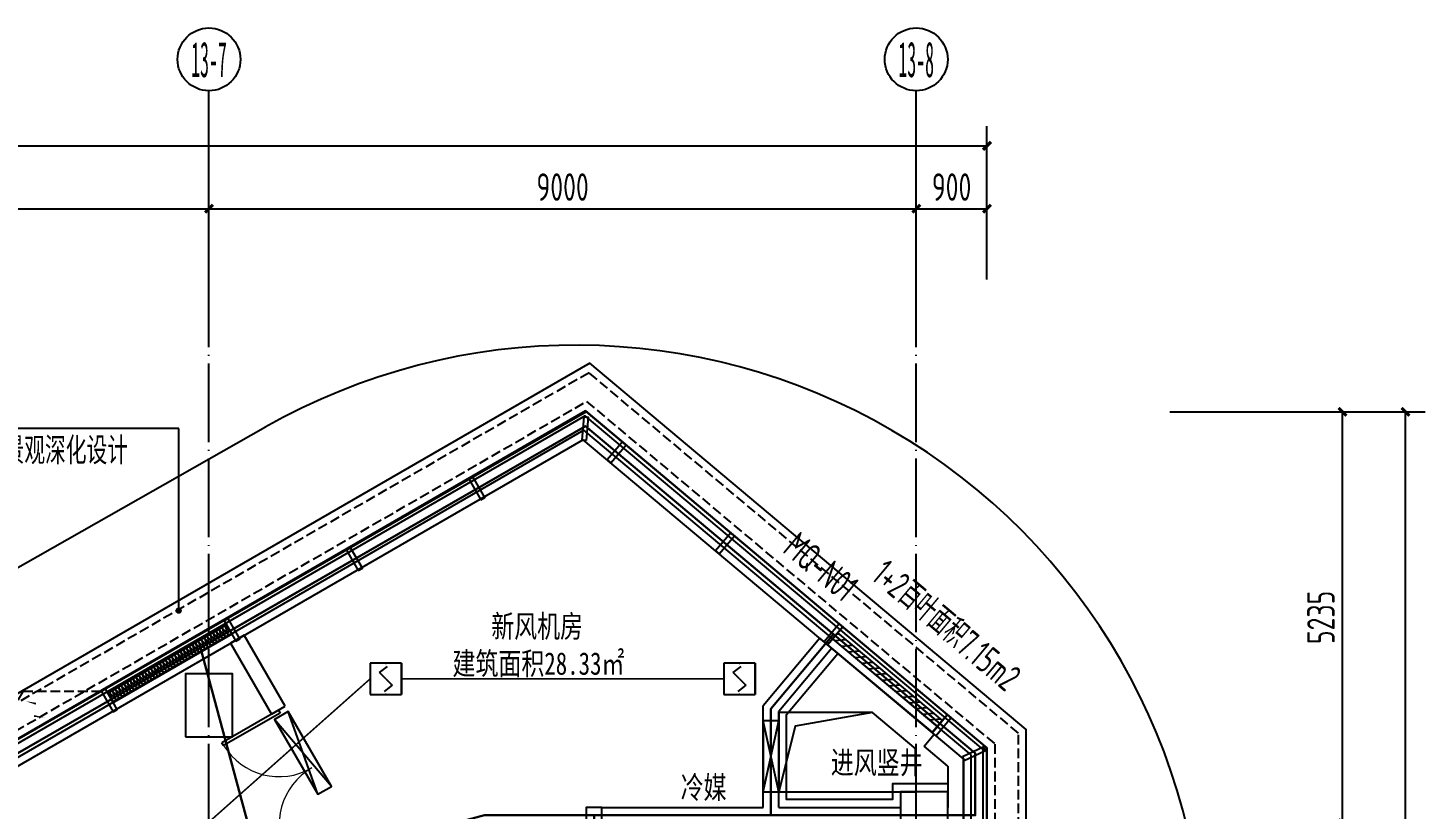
# Model space of a CAD drawing. Extents: x -1262219 to 73468, y -207485 to 163917.
# Drawn here: x -634179 to -616400, y 18179 to 28120 of the extents above; entities that cross this region are included whole.
import ezdxf
from ezdxf.enums import TextEntityAlignment as Align

# ---------------------------------------------------------------- set-up
doc = ezdxf.new("R2010")
doc.units = 0
doc.header["$LTSCALE"] = 500
doc.header["$MEASUREMENT"] = 0
for name, pattern in [('13#楼幕墙$0$DASH', [0.35, 0.25, -0.1]), ('X-104 13#平面$0$ACAD_ISO05W100', [34, 24, -3, 0.5, -3, 0.5, -3]), ('X-104 13#平面$0$DASH', [0.35, 0.25, -0.1]), ('X-104 13#平面$0$DOTE', [2.42, 2, -0.2, 0.02, -0.2])]:
    doc.linetypes.add(name, pattern=pattern)
doc.layers.get('0').update_dxf_attribs({"linetype": 'CONTINUOUS'})
doc.layers.get('Defpoints').update_dxf_attribs({"linetype": 'CONTINUOUS'})
for name, color, linetype in [('13#楼幕墙$0$A-C_幕墙龙骨', 133, 'CONTINUOUS'), ('13#楼幕墙$0$A-C_玻璃幕墙', 140, 'CONTINUOUS'), ('13#楼幕墙$0$A-C_窗', 140, 'CONTINUOUS'), ('AXIS_TEXT', 7, 'CONTINUOUS'), ('EQUIP-消防', 3, 'CONTINUOUS'), ('WIRE-消防', 4, 'TG_FS'), ('X-104 13#平面$0$01-标注_符号', 200, 'CONTINUOUS'), ('X-104 13#平面$0$01-标注_轴线坐标', 132, 'CONTINUOUS'), ('X-104 13#平面$0$02-TEXT_房间', 7, 'CONTINUOUS'), ('X-104 13#平面$0$02-TEXT_标注', 130, 'CONTINUOUS'), ('X-104 13#平面$0$02-TEXT_轴号', 7, 'CONTINUOUS'), ('X-104 13#平面$0$A-O_散水', 134, 'CONTINUOUS'), ('X-104 13#平面$0$A-SUR_保温', 222, 'CONTINUOUS'), ('X-104 13#平面$0$A-TECH_暖通', 6, 'CONTINUOUS'), ('X-104 13#平面$0$A-TECH_结构', 21, 'CONTINUOUS'), ('X-104 13#平面$0$A_AXIS-轴线', 36, 'X-104 13#平面$0$DOTE'), ('X-104 13#平面$0$A_STR-砌块墙', 121, 'CONTINUOUS'), ('X-104 13#平面$0$A_STR-砼柱', 51, 'CONTINUOUS'), ('X-104 13#平面$0$DOOR_FIRE', 220, 'CONTINUOUS'), ('X-104 13#平面$0$M-道路 边线', 151, 'CONTINUOUS')]:
    doc.layers.add(name, color=color, linetype=linetype)
doc.layers.add('X-104 13#平面$0$000套内', color=226, linetype='CONTINUOUS', lineweight=30, plot=False)
doc.layers.add('X-104 13#平面$0$04-不打印_辅助线', color=165, linetype='CONTINUOUS', plot=False)
doc.styles.add('_TEL_DIM', font='SIMPLEX', dxfattribs={"width": 0.8, "height": 3.5, "bigfont": 'JD'})
doc.styles.add('COMPLEX', font='COMPLEX')
doc.styles.add('TG_LINETYPE', font='SIMPLEX', dxfattribs={"width": 0.8, "height": 3, "bigfont": 'HZTXT'})
doc.styles.add('X-104 13#平面$0$_TCH_AXIS', font='STXIHEI.TTF', dxfattribs={"width": 0.75})
doc.styles.add('X-104 13#平面$0$_TCH_DIM', font='ros1.shx', dxfattribs={"width": 0.8, "bigfont": 'jd.shx'})
doc.styles.add('X-104 13#平面$0$_TCH_DIM_T3', font='ros1.shx', dxfattribs={"width": 0.8, "bigfont": 'jd.shx'})
doc.styles.add('X-104 13#平面$0$_TCH_SPACE', font='STXIHEI.TTF', dxfattribs={"width": 0.75, "height": 5})
doc.styles.add('X-104 13#平面$0$Standard', font='ros1.shx', dxfattribs={"width": 0.75, "bigfont": 'jd.shx'})
doc.linetypes.add('TG_FS', pattern='A,2,-0.6,["FS",TG_LINETYPE,S=0.1,R=0,X=-0.5,Y=-0.15],0', length=2.6)
doc.dimstyles.new('X-104 13#平面$0$_TCH_ARCH&&100', dxfattribs={"dimtxt": 350, "dimasz": 100, "dimexe": 250, "dimexo": 300, "dimgap": 100, "dimtad": 1, "dimdec": 0, "dimzin": 0, "dimdsep": 46, "dimtxsty": 'X-104 13#平面$0$_TCH_DIM_T3', "dimblk": 'X-104 13#平面$0$_ArchTick', "dimcen": 0.09, "dimclrt": 7, "dimazin": 2, "dimtfac": 1, "dimtdec": 0, "dimtix": 1, "dimtmove": 2, "dimatfit": 3, "dimfxl": 0, "dimtolj": 1, "dimtzin": 0, "dimarcsym": 0})

# ---------------------------------------------------------------- blocks, each defined once
blk = doc.blocks.new('_AXISO')
blk.add_circle((0, 0), 0.5)
at = {"layer": 'AXIS_TEXT', "style": 'COMPLEX', "width": 1.041667}
blk.add_attdef('A', text='', height=0.56, dxfattribs=at).set_placement((-0.25, -0.28), (0.25, -0.28), align=Align.FIT)
blk = doc.blocks.new('X-104 13#平面$0$_ArchTick')
at = {"color": 0, "linetype": 'ByBlock', "const_width": 0.4}
blk.add_lwpolyline([(-0.5, -0.5), (0.5, 0.5)], dxfattribs=at)
blk = doc.blocks.new('*D179')
at = {"layer": 'Defpoints', "color": 0}
for p in [(58400, 26620), (-900, 24620), (58400, 24620)]:
    blk.add_point(p, dxfattribs=at)
at = {"layer": 'X-104 13#平面$0$01-标注_轴线坐标', "color": 0, "lineweight": -2}
for p, q in [((-900, 24920), (-900, 26870)), ((58400, 24920), (58400, 26870)), ((-900, 26620), (58400, 26620))]:
    blk.add_line(p, q, dxfattribs=at)
at = {"layer": 'X-104 13#平面$0$01-标注_轴线坐标', "color": 0, "lineweight": -2, "xscale": 100, "yscale": 100, "zscale": 100, "rotation": 180}
blk.add_blockref('X-104 13#平面$0$_ArchTick', (-900, 26620), dxfattribs=at)
at = {"layer": 'X-104 13#平面$0$01-标注_轴线坐标', "color": 0, "lineweight": -2, "xscale": 100, "yscale": 100, "zscale": 100}
blk.add_blockref('X-104 13#平面$0$_ArchTick', (58400, 26620), dxfattribs=at)
at = {"layer": 'X-104 13#平面$0$01-标注_轴线坐标', "color": 7, "insert": (28750, 26895), "char_height": 350, "attachment_point": 5, "style": 'X-104 13#平面$0$_TCH_DIM_T3'}
blk.add_mtext('\\A1;59300', dxfattribs=at)
blk = doc.blocks.new('*D186')
at = {"layer": 'Defpoints', "color": 0}
for p in [(48500, 25820), (39500, 24620), (48500, 24620)]:
    blk.add_point(p, dxfattribs=at)
at = {"layer": 'X-104 13#平面$0$01-标注_轴线坐标', "color": 0, "lineweight": -2}
for p, q in [((39500, 24920), (39500, 26070)), ((48500, 24920), (48500, 26070)), ((39500, 25820), (48500, 25820))]:
    blk.add_line(p, q, dxfattribs=at)
at = {"layer": 'X-104 13#平面$0$01-标注_轴线坐标', "color": 0, "lineweight": -2, "xscale": 100, "yscale": 100, "zscale": 100, "rotation": 180}
blk.add_blockref('X-104 13#平面$0$_ArchTick', (39500, 25820), dxfattribs=at)
at = {"layer": 'X-104 13#平面$0$01-标注_轴线坐标', "color": 0, "lineweight": -2, "xscale": 100, "yscale": 100, "zscale": 100}
blk.add_blockref('X-104 13#平面$0$_ArchTick', (48500, 25820), dxfattribs=at)
at = {"layer": 'X-104 13#平面$0$01-标注_轴线坐标', "color": 7, "insert": (44000, 26095), "char_height": 350, "attachment_point": 5, "style": 'X-104 13#平面$0$_TCH_DIM_T3'}
blk.add_mtext('\\A1;9000', dxfattribs=at)
blk = doc.blocks.new('*D187')
at = {"layer": 'Defpoints', "color": 0}
for p in [(57500, 25820), (48500, 24620), (57500, 24620)]:
    blk.add_point(p, dxfattribs=at)
at = {"layer": 'X-104 13#平面$0$01-标注_轴线坐标', "color": 0, "lineweight": -2}
for p, q in [((48500, 24920), (48500, 26070)), ((57500, 24920), (57500, 26070)), ((48500, 25820), (57500, 25820))]:
    blk.add_line(p, q, dxfattribs=at)
at = {"layer": 'X-104 13#平面$0$01-标注_轴线坐标', "color": 0, "lineweight": -2, "xscale": 100, "yscale": 100, "zscale": 100, "rotation": 180}
blk.add_blockref('X-104 13#平面$0$_ArchTick', (48500, 25820), dxfattribs=at)
at = {"layer": 'X-104 13#平面$0$01-标注_轴线坐标', "color": 0, "lineweight": -2, "xscale": 100, "yscale": 100, "zscale": 100}
blk.add_blockref('X-104 13#平面$0$_ArchTick', (57500, 25820), dxfattribs=at)
at = {"layer": 'X-104 13#平面$0$01-标注_轴线坐标', "color": 7, "insert": (53000, 26095), "char_height": 350, "attachment_point": 5, "style": 'X-104 13#平面$0$_TCH_DIM_T3'}
blk.add_mtext('\\A1;9000', dxfattribs=at)
blk = doc.blocks.new('*D188')
at = {"layer": 'Defpoints', "color": 0}
for p in [(58400, 25820), (57500, 24620), (58400, 24620)]:
    blk.add_point(p, dxfattribs=at)
at = {"layer": 'X-104 13#平面$0$01-标注_轴线坐标', "color": 0, "lineweight": -2}
for p, q in [((57500, 24920), (57500, 26070)), ((58400, 24920), (58400, 26070)), ((57500, 25820), (58400, 25820))]:
    blk.add_line(p, q, dxfattribs=at)
at = {"layer": 'X-104 13#平面$0$01-标注_轴线坐标', "color": 0, "lineweight": -2, "xscale": 100, "yscale": 100, "zscale": 100, "rotation": 180}
blk.add_blockref('X-104 13#平面$0$_ArchTick', (57500, 25820), dxfattribs=at)
at = {"layer": 'X-104 13#平面$0$01-标注_轴线坐标', "color": 0, "lineweight": -2, "xscale": 100, "yscale": 100, "zscale": 100}
blk.add_blockref('X-104 13#平面$0$_ArchTick', (58400, 25820), dxfattribs=at)
at = {"layer": 'X-104 13#平面$0$01-标注_轴线坐标', "color": 7, "insert": (57950, 26095), "char_height": 350, "attachment_point": 5, "style": 'X-104 13#平面$0$_TCH_DIM_T3'}
blk.add_mtext('\\A1;900', dxfattribs=at)
blk = doc.blocks.new('*D189')
at = {"layer": 'Defpoints', "color": 0}
for p in [(60425, 23235), (63725, 23235), (60425, -2700)]:
    blk.add_point(p, dxfattribs=at)
at = {"layer": 'X-104 13#平面$0$01-标注_轴线坐标', "color": 0, "lineweight": -2}
for p, q in [((60725, 23235), (63975, 23235)), ((63725, -2700), (63725, 23235)), ((60725, -2700), (63975, -2700))]:
    blk.add_line(p, q, dxfattribs=at)
at = {"layer": 'X-104 13#平面$0$01-标注_轴线坐标', "color": 0, "lineweight": -2, "xscale": 100, "yscale": 100, "zscale": 100}
for p, rotation in [((63725, 23235), 90), ((63725, -2700), 270)]:
    blk.add_blockref('X-104 13#平面$0$_ArchTick', p, dxfattribs=dict(at, rotation=rotation))
at = {"layer": 'X-104 13#平面$0$01-标注_轴线坐标', "color": 7, "insert": (63450, 10268), "char_height": 350, "attachment_point": 5, "rotation": 90, "style": 'X-104 13#平面$0$_TCH_DIM_T3'}
blk.add_mtext('\\A1;25935', dxfattribs=at)
blk = doc.blocks.new('*D194')
at = {"layer": 'Defpoints', "color": 0}
for p in [(60425, 23235), (62925, 23235), (60425, 18000)]:
    blk.add_point(p, dxfattribs=at)
at = {"layer": 'X-104 13#平面$0$01-标注_轴线坐标', "color": 0, "lineweight": -2}
for p, q in [((60725, 23235), (63175, 23235)), ((62925, 18000), (62925, 23235)), ((60725, 18000), (63175, 18000))]:
    blk.add_line(p, q, dxfattribs=at)
at = {"layer": 'X-104 13#平面$0$01-标注_轴线坐标', "color": 0, "lineweight": -2, "xscale": 100, "yscale": 100, "zscale": 100}
for p, rotation in [((62925, 23235), 90), ((62925, 18000), 270)]:
    blk.add_blockref('X-104 13#平面$0$_ArchTick', p, dxfattribs=dict(at, rotation=rotation))
at = {"layer": 'X-104 13#平面$0$01-标注_轴线坐标', "color": 7, "insert": (62650, 20618), "char_height": 350, "attachment_point": 5, "rotation": 90, "style": 'X-104 13#平面$0$_TCH_DIM_T3'}
blk.add_mtext('\\A1;5235', dxfattribs=at)
blk = doc.blocks.new('13#楼幕墙$0$A$C62EA228A')
at = {"linetype": '13#楼幕墙$0$DASH'}
blk.add_lwpolyline([(10, -300), (-860, -797), (-1730, -300)], dxfattribs=at)
at = {"layer": '13#楼幕墙$0$A-C_玻璃幕墙', "color": 1}
blk.add_lwpolyline([(-889, -674, 0, 25, 0), (-792, -580, 0, 0, 0), (-890, -456, 25, 0, 0), (-786, -374, 0, 0, 0)], format="xyseb", dxfattribs=at)
blk = doc.blocks.new('*U155')
h = blk.add_hatch()
h.set_pattern_fill('ANSI31', color=256, scale=50)
h.set_pattern_definition([(45, (-56212.376, 120006.8), (-56.1266, 56.1266), [])])
h.paths.add_polyline_path([(-1740, 100), (0, 100), (0, 200), (-1740, 200)])
for points in [[(-1740, 0), (0, 0), (0, 300), (-1740, 300)], [(-1740, 100), (0, 100), (0, 200), (-1740, 200)]]:
    blk.add_lwpolyline(points, close=True)
blk = doc.blocks.new('13#楼幕墙$0$A$C7A413A1D')
blk.add_lwpolyline([(-70, -300), (-10, -300), (-10, 0), (-70, 0)], close=True)
blk = doc.blocks.new('13#楼幕墙$0$$LinePat$岩棉板')
at = {"color": 0}
for p, q in [((0, -17), (12, -67)), ((12, -67), (24, -17))]:
    blk.add_line(p, q, dxfattribs=at)
for centre, start, end in [((12, -17), 0, 180), ((0, -67), 270, 0), ((24, -67), 180, 270)]:
    blk.add_arc(centre, 12, start, end, dxfattribs=at)
at = {"layer": 'Defpoints'}
blk.add_point((0, 0.1), dxfattribs=at)
at = {"layer": 'Defpoints', "color": 0}
blk.add_point((24, -84), dxfattribs=at)
blk = doc.blocks.new('*U147')
blk.add_lwpolyline([(1740, 0), (0, 0), (0, 150), (1740, 150)], close=True)
at = {"color": 8, "xscale": -1.812499998489748, "yscale": 1.782568518697715, "zscale": 1.782568518697715, "rotation": 180}
for p in [(0, 0), (43.5, 0), (87, 0), (130.5, 0), (174, 0), (217.5, 0), (261, 0), (304.5, 0), (348, 0), (391.5, 0), (435, 0), (478.5, 0), (522, 0), (565.5, 0), (609, 0), (652.5, 0), (696, 0), (739.5, 0), (783, 0), (826.5, 0), (870, 0), (913.5, 0), (957, 0), (1000.5, 0), (1044, 0), (1087.5, 0), (1131, 0), (1174.5, 0), (1218, 0), (1261.5, 0), (1305, 0), (1348.5, 0), (1392, 0), (1435.5, 0), (1479, 0), (1522.5, 0), (1566, 0), (1609.5, 0), (1653, 0), (1696.5, 0)]:
    blk.add_blockref('13#楼幕墙$0$$LinePat$岩棉板', p, dxfattribs=at)
blk = doc.blocks.new('13#楼幕墙')
at = {"layer": '13#楼幕墙$0$A-C_幕墙龙骨'}
for points in [[(53298, 22868), (53248, 22872), (53274, 23171), (53324, 23167)], [(58089, 18843), (58111, 18797), (58382, 18924), (58361, 18969)]]:
    blk.add_lwpolyline(points, close=True, dxfattribs=at)
at = {"layer": '13#楼幕墙$0$A-C_玻璃幕墙'}
for p, q in [((58200, 12030), (58200, 18867)), ((58350, 12030), (58350, 18937)), ((58100, -800), (58100, 18820))]:
    blk.add_line(p, q, dxfattribs=at)
for points in [[(4493, 15500), (-900, 15500), (-900, -1700), (22100, -1700), (22100, -1100), (58400, -1100), (58400, 18960), (53293, 23245), (37800, 14300), (37800, 10200), (12500, 10200), (4493, 15500)], [(58350, 18937), (53288, 23184), (37850, 14271)], [(58200, 18867), (53272, 23002), (43348, 17266)], [(58100, 18820), (53261, 22880), (38100, 14127)]]:
    blk.add_lwpolyline(points, dxfattribs=at)
at = {"layer": '13#楼幕墙$0$A-C_幕墙龙骨'}
for p, rotation in [((53815, 22807), 319.9999999999206), ((51871, 22409), 29.95337307442212), ((55194, 21650), 319.9999999999206), ((50311, 21510), 29.95337307442212), ((48752, 20611), 29.95337307442212), ((56573, 20493), 319.9999999999206), ((47192, 19712), 29.95337307442212), ((57951, 19336), 319.9999999999206)]:
    blk.add_blockref('13#楼幕墙$0$A$C7A413A1D', p, dxfattribs=dict(at, rotation=rotation))
at = {"layer": '13#楼幕墙$0$A-C_玻璃幕墙', "rotation": 29.95337307636578}
blk.add_blockref('*U147', (47284, 19534), dxfattribs=at)
at = {"layer": '13#楼幕墙$0$A-C_窗', "rotation": 140.0000000000023}
blk.add_blockref('*U155', (56565, 20500), dxfattribs=at)
at = {"layer": '13#楼幕墙$0$A-C_窗', "xscale": -0.9999999999999994, "rotation": 209.9533730763653}
blk.add_blockref('13#楼幕墙$0$A$C62EA228A', (47273, 19412), dxfattribs=at)
blk = doc.blocks.new('*U84')
blk.add_lwpolyline([(200, 0), (200, 900), (0, 900), (0, 0), (200, 0), (0, 900), (0, 0), (200, 900)])
blk = doc.blocks.new('*U83')
blk.add_lwpolyline([(200, 0), (200, 1100), (0, 1100), (0, 0), (200, 0), (0, 1100), (0, 0), (200, 1100)])
blk = doc.blocks.new('X-104 13#平面$0$A$C0BB3323F')
at = {"layer": 'Defpoints'}
blk.add_lwpolyline([(59300, 600), (59300, 20660), (54205, 24935), (38700, 16000), (38700, 11900), (13400, 11900), (5393, 17200), (0, 17200), (0, 0), (23000, 0), (23000, 600)], close=True, dxfattribs=at)
at = {"layer": 'X-104 13#平面$0$M-道路 边线', "ltscale": 0.5}
blk.add_line((50117, 24739), (40724, 19401), dxfattribs=at)
blk.add_arc((54069, 17783), 8000, 0.0204, 119.6076, dxfattribs=at)
blk = doc.blocks.new('X-104 13#平面$0$$DorLib2D$00000002')
for p, q in [((-0.5, 0), (-0.5, 0.4875)), ((-0.475, 0.4875), (-0.5, 0.4875)), ((-0.475, 0), (-0.475, 0.4875)), ((0.475, 0), (0.475, 0.4875)), ((0.475, 0.4875), (0.5, 0.4875)), ((0.5, 0), (0.5, 0.4875)), ((-0.5, 0), (-0.475, 0)), ((0.5, 0), (0.475, 0))]:
    blk.add_line(p, q)
at = {"lineweight": 13}
for centre, start, end in [((-0.4875, 0), 0, 88.53072), ((0.4875, 0), 91.46928, 180)]:
    blk.add_arc(centre, 0.4875, start, end, dxfattribs=at)
blk = doc.blocks.new('_FZHK')
blk.add_lwpolyline([(-0.5, -0.5), (0.5, -0.5), (0.5, 0.5), (-0.5, 0.5)], close=True)
blk = doc.blocks.new('$equip_U$00000201(HT0787)')
at = {"color": 3}
for p, q in [((0.5, 0.5), (-0.5, 0.5)), ((-0.5, 0.5), (-0.5, -0.5)), ((0.5, -0.5), (0.5, 0.5)), ((-0.2, 0.2), (0.05, 0.4)), ((0, 0), (-0.2, 0.2)), ((0, 0), (0.2, -0.2)), ((0.2, -0.2), (-0.05, -0.4)), ((-0.5, -0.5), (0.5, -0.5))]:
    blk.add_line(p, q, dxfattribs=at)
for points, const_width in [([(-0.5, 0.5), (0.5, 0.5)], 0.025), ([(-0.5, -0.5), (-0.5, 0.5)], 0.025), ([(0.5, 0.5), (0.5, -0.5)], 0.025), ([(0.05, 0.4), (-0.2, 0.2), (0.2, -0.2), (-0.05, -0.4)], 0.0125), ([(0.5, -0.5), (-0.5, -0.5)], 0.025)]:
    blk.add_lwpolyline(points, dxfattribs=dict(at, const_width=const_width))
blk.add_lwpolyline([(0.5, 0.5), (0.5, -0.5)], dxfattribs=at)
for p in [(0, 0.5), (-0.5, 0), (0.5, 0), (0, -0.5)]:
    blk.add_point(p)
at = {"color": 7, "style": '_TEL_DIM', "flags": 1}
blk.add_attdef('A', text='', height=0.000025, dxfattribs=at).set_placement((0, 0), align=Align.MIDDLE_CENTER)
blk = doc.blocks.new('X-104 13#平面$0$轴网')
at = {"layer": 'X-104 13#平面$0$01-标注_轴线坐标'}
for p, q in [((48500, 24620.3), (48500, 27320.3)), ((57500, 24620.3), (57500, 27320.3))]:
    blk.add_line(p, q, dxfattribs=at)
at = {"layer": 'X-104 13#平面$0$A_AXIS-轴线', "linetype": 'X-104 13#平面$0$DOTE'}
for p, q in [((48500, -7401), (48500, 24620.3)), ((57500, -7401), (57500, 24620.3))]:
    blk.add_line(p, q, dxfattribs=at)
at = {"layer": 'X-104 13#平面$0$01-标注_轴线坐标'}
ref = blk.add_blockref('_AXISO', (48500, 27720.3), dxfattribs=dict(at, xscale=800, yscale=800, zscale=800))
ref.add_attrib('A', '13-7', dxfattribs={"layer": 'X-104 13#平面$0$02-TEXT_轴号', "height": 452.55, "style": 'X-104 13#平面$0$_TCH_AXIS', "width": 0.499498}).set_placement((48273.7, 27494), (48726.3, 27494), align=Align.FIT)
ref = blk.add_blockref('_AXISO', (57500, 27720.3), dxfattribs=dict(at, xscale=800, yscale=800, zscale=800))
ref.add_attrib('A', '13-8', dxfattribs={"layer": 'X-104 13#平面$0$02-TEXT_轴号', "height": 452.55, "style": 'X-104 13#平面$0$_TCH_AXIS', "width": 0.499498}).set_placement((57273.7, 27494), (57726.3, 27494), align=Align.FIT)
for p1, p2, distance, text, picture, middle in [((-900, 24620.3), (58400, 24620.3), 2000, '59300', '*D179', (28750, 26895.3)), ((39500, 24620.3), (48500, 24620.3), 1200, '9000', '*D186', (44000, 26095.3)), ((48500, 24620.3), (57500, 24620.3), 1200, '9000', '*D187', (53000, 26095.3)), ((57500, 24620.3), (58400, 24620.3), 1200, '900', '*D188', (57950, 26095.3)), ((60425, -2700), (60425, 23235.1), -3300, '25935', '*D189', (63450, 10267.5)), ((60425, 18000), (60425, 23235.1), -2500, '5235', '*D194', (62650, 20617.5))]:
    dim = blk.add_aligned_dim(p1=p1, p2=p2, distance=distance, text=text, dimstyle='X-104 13#平面$0$_TCH_ARCH&&100', dxfattribs=at)
    dim.commit()
    dim.dimension.update_dxf_attribs({"geometry": picture, "text_midpoint": middle})
blk = doc.blocks.new('X-104 13#平面')
at = {"layer": 'X-104 13#平面$0$000套内'}
blk.add_lwpolyline([(7100, -1550), (21950, -1550), (21950, -950), (48400, -950), (48400, 11050), (53400, 11050), (53400, 18100), (58250, 18100), (58250, 18890), (53289.1, 23052.7), (37950, 14213.3), (37950, 10050), (12454.9, 10050), (4447.4, 15350), (4100, 15350), (4100, 6300), (7100, 6300), (7100, -1550)], dxfattribs=at)
blk.add_lwpolyline([(56445.6, 20404.1), (53289.1, 23052.7), (48392.1, 20230.7), (49171, 17336.9), (52006.2, 18100), (55650, 18100), (55650, 19456)], close=True, dxfattribs=at)
at = {"layer": 'X-104 13#平面$0$01-标注_符号'}
for p, q in [((48114.8, 23020.7), (43405.4, 23020.7)), ((48114.8, 20704), (48114.8, 23020.7))]:
    blk.add_line(p, q, dxfattribs=at)
at = {"layer": 'X-104 13#平面$0$01-标注_符号', "const_width": 40}
blk.add_lwpolyline([(48114.8, 20684, 1), (48114.8, 20724, 1)], format="xyb", close=True, dxfattribs=at)
at = {"layer": 'X-104 13#平面$0$A-O_散水'}
blk.add_lwpolyline([(58900, 13050), (58900, 19193.2), (53346.4, 23853.1), (37300, 14588.9), (37300, 10700), (23300, 10700), (23300, 10200), (37800, 10200), (37800, 14300), (53293.2, 23245), (58400, 18960), (58400, 13050)], dxfattribs=at)
at = {"layer": 'X-104 13#平面$0$A-O_散水', "linetype": 'X-104 13#平面$0$DASH'}
blk.add_lwpolyline([(58800, 13050), (58800, 19146.5), (53335.8, 23731.5), (37400, 14531.2), (37400, 10600), (23300, 10600), (23300, 10300), (37700, 10300), (37700, 14357.8), (53303.8, 23366.6), (58500, 19006.6), (58500, 13050)], dxfattribs=at)
at = {"layer": 'X-104 13#平面$0$A-SUR_保温'}
blk.add_lwpolyline([(57900, 18500), (57200, 18500), (57200, 18300), (55850, 18300), (55850, 19383.2), (56502.3, 20160.6), (56425.7, 20224.9)], dxfattribs=at)
at = {"layer": 'X-104 13#平面$0$A-TECH_结构'}
for points in [[(58350, -1050), (58350, 18936.6), (53287.9, 23184.2), (37850, 14271.1), (37850, 10150), (12485, 10150), (4477.5, 15450), (-850, 15450), (-850, -1650), (22050, -1650), (22050, -1050)], [(55750, 18400), (57500, 18400), (57500, 18939.9), (56942.1, 19408), (55750, 19408)]]:
    blk.add_lwpolyline(points, close=True, dxfattribs=at)
blk.add_lwpolyline([(56942.1, 19408), (55958.6, 19234.1), (55750, 18400)], dxfattribs=at)
at = {"layer": 'X-104 13#平面$0$A_STR-砌块墙'}
for p, q in [((48948.5, 20390.2), (48775.3, 20290.2)), ((48775.3, 20290.2), (49296.2, 19388)), ((49469.4, 19488), (48948.5, 20390.2)), ((56272.5, 20353.4), (55550, 19492.3)), ((56425.7, 20224.9), (56272.5, 20353.4)), ((56425.7, 20224.9), (55750, 19419.6)), ((49296.2, 19388), (49469.4, 19488)), ((55550, 18200), (55550, 19492.3)), ((55750, 18200), (55750, 19419.6)), ((57599.5, 18978.9), (57728, 19132.1)), ((58100, 18820), (57728, 19132.1)), ((57900, 18726.8), (57599.5, 18978.9)), ((57900, 18726.8), (57900, 18200)), ((58100, 18820), (58100, 18000)), ((53500, 18200), (55550, 18200)), ((55750, 18200), (57300, 18200))]:
    blk.add_line(p, q, dxfattribs=at)
for name, p in [('X-104 13#平面$0$A$C0BB3323F', (-900, -1700)), ('X-104 13#平面$0$轴网', (0, 0))]:
    blk.add_blockref(name, p)
at = {"layer": 'X-104 13#平面$0$A-TECH_暖通', "rotation": 29.99999999999955}
blk.add_blockref('*U83', (49884.2, 18366.9), dxfattribs=at)
at = {"layer": 'X-104 13#平面$0$A-TECH_暖通'}
blk.add_blockref('*U84', (55550, 18400), dxfattribs=at)
at = {"layer": 'X-104 13#平面$0$A-TECH_结构'}
blk.add_blockref('13#楼幕墙', (0, 0), dxfattribs=at)
at = {"layer": 'X-104 13#平面$0$A_STR-砼柱'}
for p, xscale, yscale, zscale in [((48500, 19500), 600, 800, 800), ((57600, 18000), 600, 800, 800), ((53400, 18000), 200, 400, 400)]:
    blk.add_blockref('_FZHK', p, dxfattribs=dict(at, xscale=xscale, yscale=yscale, zscale=zscale))
at = {"layer": 'X-104 13#平面$0$DOOR_FIRE', "xscale": -1700, "yscale": -1700, "zscale": 200, "rotation": 300.0000000000001}
blk.add_blockref('X-104 13#平面$0$$DorLib2D$00000002', (49807.8, 18701.9), dxfattribs=at)
at = {"layer": 'X-104 13#平面$0$01-标注_符号', "color": 7, "style": 'X-104 13#平面$0$_TCH_DIM', "width": 0.8}
blk.add_text('盖板形式及接出点由景观深化设计', height=347.287, dxfattribs=at).set_placement((43510.4, 22565.7))
at = {"layer": 'X-104 13#平面$0$01-标注_符号', "style": 'X-104 13#平面$0$_TCH_SPACE', "width": 0.75}
blk.add_text('建筑面积28.33㎡', height=285.43, dxfattribs=at).set_placement((51598.7, 19888.4))
at = {"layer": 'X-104 13#平面$0$02-TEXT_房间', "style": 'X-104 13#平面$0$_TCH_SPACE', "width": 0.75}
for s, p in [('新风机房', (52091.5, 20362.5)), ('进风竖井', (56413.1, 18628.2)), ('冷媒', (54502.5, 18311.8))]:
    blk.add_text(s, height=285.43, dxfattribs=at).set_placement(p)
at = {"layer": 'X-104 13#平面$0$02-TEXT_标注', "linetype": 'X-104 13#平面$0$ACAD_ISO05W100', "style": 'X-104 13#平面$0$Standard', "width": 0.75}
blk.add_text('MQ-N01', height=350, rotation=320.00048, dxfattribs=at).set_placement((55784.8, 21458))
at = {"layer": 'X-104 13#平面$0$04-不打印_辅助线', "style": 'X-104 13#平面$0$Standard', "width": 0.75}
blk.add_text('1+2百叶面积7.15m2', height=347.287, rotation=320, dxfattribs=at).set_placement((56909.7, 21110.4))

msp = doc.modelspace()

# ---------------------------------------------------------------- linework, layer by layer
at = {"layer": 'WIRE-消防', "const_width": 20}
for points in [[(-633925, 16194), (-629825, 19835)], [(-629425, 19835), (-625325, 19835)]]:
    msp.add_lwpolyline(points, dxfattribs=at)

# ---------------------------------------------------------------- block references
msp.add_blockref('X-104 13#平面', (-680375, 0))
at = {"layer": 'EQUIP-消防', "xscale": 400, "yscale": 400, "zscale": 400}
for p in [(-629625, 19835), (-625125, 19835)]:
    msp.add_blockref('$equip_U$00000201(HT0787)', p, dxfattribs=at)

doc.saveas('drawing.dxf')
